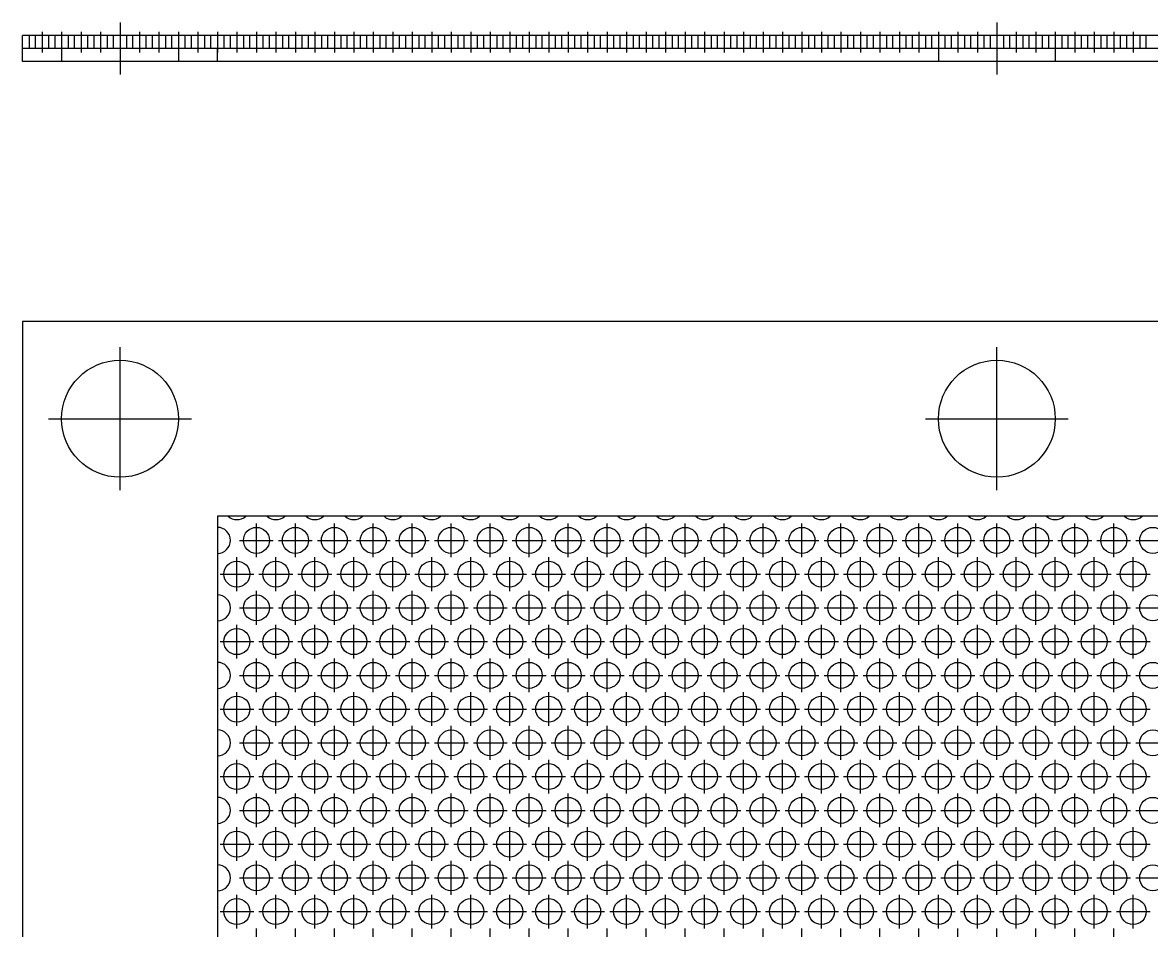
# Model space of a CAD drawing. Extents: x 0 to 173, y -8 to 133.
# Drawn here: x 0 to 86.9, y 63.1 to 133 of the extents above; entities that cross this region are included whole.
import ezdxf

# ---------------------------------------------------------------- set-up
doc = ezdxf.new("R2010")
doc.units = 0
doc.header["$LTSCALE"] = 0.5
doc.linetypes.add('CENTER', pattern=[50.8, 31.75, -6.35, 6.35, -6.35])
doc.linetypes.add('DASHED', pattern=[19.05, 12.7, -6.35])
for name, color, linetype in [('MSM_CENTER', 1, 'CENTER'), ('MSM_CONTINUOUS', 7, 'CONTINUOUS'), ('MSM_DASHED', 4, 'DASHED')]:
    doc.layers.add(name, color=color, linetype=linetype)

msp = doc.modelspace()

# ---------------------------------------------------------------- linework, layer by layer
at = {"layer": 'MSM_CENTER'}
for p, q in [((7.5, 133), (7.5, 129)), ((75, 133), (75, 129)), ((1.5, 132.3), (1.5, 130.7)), ((3, 132.3), (3, 130.7)), ((4.5, 132.3), (4.5, 130.7)), ((6, 132.3), (6, 130.7)), ((9, 132.3), (9, 130.7)), ((10.5, 132.3), (10.5, 130.7)), ((12, 132.3), (12, 130.7)), ((13.5, 132.3), (13.5, 130.7)), ((15, 132.3), (15, 130.7)), ((16.5, 132.3), (16.5, 130.7)), ((18, 132.3), (18, 130.7)), ((19.5, 132.3), (19.5, 130.7)), ((21, 132.3), (21, 130.7)), ((22.5, 132.3), (22.5, 130.7)), ((24, 132.3), (24, 130.7)), ((25.5, 132.3), (25.5, 130.7)), ((27, 132.3), (27, 130.7)), ((28.5, 132.3), (28.5, 130.7)), ((30, 132.3), (30, 130.7)), ((31.5, 132.3), (31.5, 130.7)), ((33, 132.3), (33, 130.7)), ((34.5, 132.3), (34.5, 130.7)), ((36, 132.3), (36, 130.7)), ((37.5, 132.3), (37.5, 130.7)), ((39, 132.3), (39, 130.7)), ((40.5, 132.3), (40.5, 130.7)), ((42, 132.3), (42, 130.7)), ((43.5, 132.3), (43.5, 130.7)), ((45, 132.3), (45, 130.7)), ((46.5, 132.3), (46.5, 130.7)), ((48, 132.3), (48, 130.7)), ((49.5, 132.3), (49.5, 130.7)), ((51, 132.3), (51, 130.7)), ((52.5, 132.3), (52.5, 130.7)), ((54, 132.3), (54, 130.7)), ((55.5, 132.3), (55.5, 130.7)), ((57, 132.3), (57, 130.7)), ((58.5, 132.3), (58.5, 130.7)), ((60, 132.3), (60, 130.7)), ((61.5, 132.3), (61.5, 130.7)), ((63, 132.3), (63, 130.7)), ((64.5, 132.3), (64.5, 130.7)), ((66, 132.3), (66, 130.7)), ((67.5, 132.3), (67.5, 130.7)), ((69, 132.3), (69, 130.7)), ((70.5, 132.3), (70.5, 130.7)), ((72, 132.3), (72, 130.7)), ((73.5, 132.3), (73.5, 130.7)), ((76.5, 132.3), (76.5, 130.7)), ((78, 132.3), (78, 130.7)), ((79.5, 132.3), (79.5, 130.7)), ((81, 132.3), (81, 130.7)), ((82.5, 132.3), (82.5, 130.7)), ((84, 132.3), (84, 130.7)), ((85.5, 132.3), (85.5, 130.7)), ((7.5, 97), (7.5, 108)), ((75, 97), (75, 108)), ((2, 102.5), (13, 102.5)), ((69.5, 102.5), (80.5, 102.5)), ((18, 91.838), (18, 94.438)), ((21, 91.838), (21, 94.438)), ((24, 91.838), (24, 94.438)), ((27, 91.838), (27, 94.438)), ((30, 91.838), (30, 94.438)), ((33, 91.838), (33, 94.438)), ((36, 91.838), (36, 94.438)), ((39, 91.838), (39, 94.438)), ((42, 91.838), (42, 94.438)), ((45, 91.838), (45, 94.438)), ((48, 91.838), (48, 94.438)), ((51, 91.838), (51, 94.438)), ((54, 91.838), (54, 94.438)), ((57, 91.838), (57, 94.438)), ((60, 91.838), (60, 94.438)), ((63, 91.838), (63, 94.438)), ((66, 91.838), (66, 94.438)), ((69, 91.838), (69, 94.438)), ((72, 91.838), (72, 94.438)), ((75, 91.838), (75, 94.438)), ((78, 91.838), (78, 94.438)), ((81, 91.838), (81, 94.438)), ((84, 91.838), (84, 94.438)), ((16.7, 93.138), (19.3, 93.138)), ((19.7, 93.138), (22.3, 93.138)), ((22.7, 93.138), (25.3, 93.138)), ((25.7, 93.138), (28.3, 93.138)), ((28.7, 93.138), (31.3, 93.138)), ((31.7, 93.138), (34.3, 93.138)), ((34.7, 93.138), (37.3, 93.138)), ((37.7, 93.138), (40.3, 93.138)), ((40.7, 93.138), (43.3, 93.138)), ((43.7, 93.138), (46.3, 93.138)), ((46.7, 93.138), (49.3, 93.138)), ((49.7, 93.138), (52.3, 93.138)), ((52.7, 93.138), (55.3, 93.138)), ((55.7, 93.138), (58.3, 93.138)), ((58.7, 93.138), (61.3, 93.138)), ((61.7, 93.138), (64.3, 93.138)), ((64.7, 93.138), (67.3, 93.138)), ((67.7, 93.138), (70.3, 93.138)), ((70.7, 93.138), (73.3, 93.138)), ((73.7, 93.138), (76.3, 93.138)), ((76.7, 93.138), (79.3, 93.138)), ((79.7, 93.138), (82.3, 93.138)), ((82.7, 93.138), (85.3, 93.138)), ((85.7, 93.138), (88.3, 93.138)), ((16.5, 89.24), (16.5, 91.84)), ((19.5, 89.24), (19.5, 91.84)), ((22.5, 89.24), (22.5, 91.84)), ((25.5, 89.24), (25.5, 91.84)), ((28.5, 89.24), (28.5, 91.84)), ((31.5, 89.24), (31.5, 91.84)), ((34.5, 89.24), (34.5, 91.84)), ((37.5, 89.24), (37.5, 91.84)), ((40.5, 89.24), (40.5, 91.84)), ((43.5, 89.24), (43.5, 91.84)), ((46.5, 89.24), (46.5, 91.84)), ((49.5, 89.24), (49.5, 91.84)), ((52.5, 89.24), (52.5, 91.84)), ((55.5, 89.24), (55.5, 91.84)), ((58.5, 89.24), (58.5, 91.84)), ((61.5, 89.24), (61.5, 91.84)), ((64.5, 89.24), (64.5, 91.84)), ((67.5, 89.24), (67.5, 91.84)), ((70.5, 89.24), (70.5, 91.84)), ((73.5, 89.24), (73.5, 91.84)), ((76.5, 89.24), (76.5, 91.84)), ((79.5, 89.24), (79.5, 91.84)), ((82.5, 89.24), (82.5, 91.84)), ((85.5, 89.24), (85.5, 91.84)), ((15.2, 90.54), (17.8, 90.54)), ((18.2, 90.54), (20.8, 90.54)), ((21.2, 90.54), (23.8, 90.54)), ((24.2, 90.54), (26.8, 90.54)), ((27.2, 90.54), (29.8, 90.54)), ((30.2, 90.54), (32.8, 90.54)), ((33.2, 90.54), (35.8, 90.54)), ((36.2, 90.54), (38.8, 90.54)), ((39.2, 90.54), (41.8, 90.54)), ((42.2, 90.54), (44.8, 90.54)), ((45.2, 90.54), (47.8, 90.54)), ((48.2, 90.54), (50.8, 90.54)), ((51.2, 90.54), (53.8, 90.54)), ((54.2, 90.54), (56.8, 90.54)), ((57.2, 90.54), (59.8, 90.54)), ((60.2, 90.54), (62.8, 90.54)), ((63.2, 90.54), (65.8, 90.54)), ((66.2, 90.54), (68.8, 90.54)), ((69.2, 90.54), (71.8, 90.54)), ((72.2, 90.54), (74.8, 90.54)), ((75.2, 90.54), (77.8, 90.54)), ((78.2, 90.54), (80.8, 90.54)), ((81.2, 90.54), (83.8, 90.54)), ((84.2, 90.54), (86.8, 90.54)), ((18, 86.642), (18, 89.242)), ((21, 86.642), (21, 89.242)), ((24, 86.642), (24, 89.242)), ((27, 86.642), (27, 89.242)), ((30, 86.642), (30, 89.242)), ((33, 86.642), (33, 89.242)), ((36, 86.642), (36, 89.242)), ((39, 86.642), (39, 89.242)), ((42, 86.642), (42, 89.242)), ((45, 86.642), (45, 89.242)), ((48, 86.642), (48, 89.242)), ((51, 86.642), (51, 89.242)), ((54, 86.642), (54, 89.242)), ((57, 86.642), (57, 89.242)), ((60, 86.642), (60, 89.242)), ((63, 86.642), (63, 89.242)), ((66, 86.642), (66, 89.242)), ((69, 86.642), (69, 89.242)), ((72, 86.642), (72, 89.242)), ((75, 86.642), (75, 89.242)), ((78, 86.642), (78, 89.242)), ((81, 86.642), (81, 89.242)), ((84, 86.642), (84, 89.242)), ((16.7, 87.942), (19.3, 87.942)), ((19.7, 87.942), (22.3, 87.942)), ((22.7, 87.942), (25.3, 87.942)), ((25.7, 87.942), (28.3, 87.942)), ((28.7, 87.942), (31.3, 87.942)), ((31.7, 87.942), (34.3, 87.942)), ((34.7, 87.942), (37.3, 87.942)), ((37.7, 87.942), (40.3, 87.942)), ((40.7, 87.942), (43.3, 87.942)), ((43.7, 87.942), (46.3, 87.942)), ((46.7, 87.942), (49.3, 87.942)), ((49.7, 87.942), (52.3, 87.942)), ((52.7, 87.942), (55.3, 87.942)), ((55.7, 87.942), (58.3, 87.942)), ((58.7, 87.942), (61.3, 87.942)), ((61.7, 87.942), (64.3, 87.942)), ((64.7, 87.942), (67.3, 87.942)), ((67.7, 87.942), (70.3, 87.942)), ((70.7, 87.942), (73.3, 87.942)), ((73.7, 87.942), (76.3, 87.942)), ((76.7, 87.942), (79.3, 87.942)), ((79.7, 87.942), (82.3, 87.942)), ((82.7, 87.942), (85.3, 87.942)), ((85.7, 87.942), (88.3, 87.942)), ((16.5, 84.044), (16.5, 86.644)), ((19.5, 84.044), (19.5, 86.644)), ((22.5, 84.044), (22.5, 86.644)), ((25.5, 84.044), (25.5, 86.644)), ((28.5, 84.044), (28.5, 86.644)), ((31.5, 84.044), (31.5, 86.644)), ((34.5, 84.044), (34.5, 86.644)), ((37.5, 84.044), (37.5, 86.644)), ((40.5, 84.044), (40.5, 86.644)), ((43.5, 84.044), (43.5, 86.644)), ((46.5, 84.044), (46.5, 86.644)), ((49.5, 84.044), (49.5, 86.644)), ((52.5, 84.044), (52.5, 86.644)), ((55.5, 84.044), (55.5, 86.644)), ((58.5, 84.044), (58.5, 86.644)), ((61.5, 84.044), (61.5, 86.644)), ((64.5, 84.044), (64.5, 86.644)), ((67.5, 84.044), (67.5, 86.644)), ((70.5, 84.044), (70.5, 86.644)), ((73.5, 84.044), (73.5, 86.644)), ((76.5, 84.044), (76.5, 86.644)), ((79.5, 84.044), (79.5, 86.644)), ((82.5, 84.044), (82.5, 86.644)), ((85.5, 84.044), (85.5, 86.644)), ((15.2, 85.344), (17.8, 85.344)), ((18.2, 85.344), (20.8, 85.344)), ((21.2, 85.344), (23.8, 85.344)), ((24.2, 85.344), (26.8, 85.344)), ((27.2, 85.344), (29.8, 85.344)), ((30.2, 85.344), (32.8, 85.344)), ((33.2, 85.344), (35.8, 85.344)), ((36.2, 85.344), (38.8, 85.344)), ((39.2, 85.344), (41.8, 85.344)), ((42.2, 85.344), (44.8, 85.344)), ((45.2, 85.344), (47.8, 85.344)), ((48.2, 85.344), (50.8, 85.344)), ((51.2, 85.344), (53.8, 85.344)), ((54.2, 85.344), (56.8, 85.344)), ((57.2, 85.344), (59.8, 85.344)), ((60.2, 85.344), (62.8, 85.344)), ((63.2, 85.344), (65.8, 85.344)), ((66.2, 85.344), (68.8, 85.344)), ((69.2, 85.344), (71.8, 85.344)), ((72.2, 85.344), (74.8, 85.344)), ((75.2, 85.344), (77.8, 85.344)), ((78.2, 85.344), (80.8, 85.344)), ((81.2, 85.344), (83.8, 85.344)), ((84.2, 85.344), (86.8, 85.344)), ((18, 81.446), (18, 84.046)), ((21, 81.446), (21, 84.046)), ((24, 81.446), (24, 84.046)), ((27, 81.446), (27, 84.046)), ((30, 81.446), (30, 84.046)), ((33, 81.446), (33, 84.046)), ((36, 81.446), (36, 84.046)), ((39, 81.446), (39, 84.046)), ((42, 81.446), (42, 84.046)), ((45, 81.446), (45, 84.046)), ((48, 81.446), (48, 84.046)), ((51, 81.446), (51, 84.046)), ((54, 81.446), (54, 84.046)), ((57, 81.446), (57, 84.046)), ((60, 81.446), (60, 84.046)), ((63, 81.446), (63, 84.046)), ((66, 81.446), (66, 84.046)), ((69, 81.446), (69, 84.046)), ((72, 81.446), (72, 84.046)), ((75, 81.446), (75, 84.046)), ((78, 81.446), (78, 84.046)), ((81, 81.446), (81, 84.046)), ((84, 81.446), (84, 84.046)), ((16.7, 82.746), (19.3, 82.746)), ((19.7, 82.746), (22.3, 82.746)), ((22.7, 82.746), (25.3, 82.746)), ((25.7, 82.746), (28.3, 82.746)), ((28.7, 82.746), (31.3, 82.746)), ((31.7, 82.746), (34.3, 82.746)), ((34.7, 82.746), (37.3, 82.746)), ((37.7, 82.746), (40.3, 82.746)), ((40.7, 82.746), (43.3, 82.746)), ((43.7, 82.746), (46.3, 82.746)), ((46.7, 82.746), (49.3, 82.746)), ((49.7, 82.746), (52.3, 82.746)), ((52.7, 82.746), (55.3, 82.746)), ((55.7, 82.746), (58.3, 82.746)), ((58.7, 82.746), (61.3, 82.746)), ((61.7, 82.746), (64.3, 82.746)), ((64.7, 82.746), (67.3, 82.746)), ((67.7, 82.746), (70.3, 82.746)), ((70.7, 82.746), (73.3, 82.746)), ((73.7, 82.746), (76.3, 82.746)), ((76.7, 82.746), (79.3, 82.746)), ((79.7, 82.746), (82.3, 82.746)), ((82.7, 82.746), (85.3, 82.746)), ((85.7, 82.746), (88.3, 82.746)), ((16.5, 78.848), (16.5, 81.448)), ((19.5, 78.848), (19.5, 81.448)), ((22.5, 78.848), (22.5, 81.448)), ((25.5, 78.848), (25.5, 81.448)), ((28.5, 78.848), (28.5, 81.448)), ((31.5, 78.848), (31.5, 81.448)), ((34.5, 78.848), (34.5, 81.448)), ((37.5, 78.848), (37.5, 81.448)), ((40.5, 78.848), (40.5, 81.448)), ((43.5, 78.848), (43.5, 81.448)), ((46.5, 78.848), (46.5, 81.448)), ((49.5, 78.848), (49.5, 81.448)), ((52.5, 78.848), (52.5, 81.448)), ((55.5, 78.848), (55.5, 81.448)), ((58.5, 78.848), (58.5, 81.448)), ((61.5, 78.848), (61.5, 81.448)), ((64.5, 78.848), (64.5, 81.448)), ((67.5, 78.848), (67.5, 81.448)), ((70.5, 78.848), (70.5, 81.448)), ((73.5, 78.848), (73.5, 81.448)), ((76.5, 78.848), (76.5, 81.448)), ((79.5, 78.848), (79.5, 81.448)), ((82.5, 78.848), (82.5, 81.448)), ((85.5, 78.848), (85.5, 81.448)), ((15.2, 80.148), (17.8, 80.148)), ((18.2, 80.148), (20.8, 80.148)), ((21.2, 80.148), (23.8, 80.148)), ((24.2, 80.148), (26.8, 80.148)), ((27.2, 80.148), (29.8, 80.148)), ((30.2, 80.148), (32.8, 80.148)), ((33.2, 80.148), (35.8, 80.148)), ((36.2, 80.148), (38.8, 80.148)), ((39.2, 80.148), (41.8, 80.148)), ((42.2, 80.148), (44.8, 80.148)), ((45.2, 80.148), (47.8, 80.148)), ((48.2, 80.148), (50.8, 80.148)), ((51.2, 80.148), (53.8, 80.148)), ((54.2, 80.148), (56.8, 80.148)), ((57.2, 80.148), (59.8, 80.148)), ((60.2, 80.148), (62.8, 80.148)), ((63.2, 80.148), (65.8, 80.148)), ((66.2, 80.148), (68.8, 80.148)), ((69.2, 80.148), (71.8, 80.148)), ((72.2, 80.148), (74.8, 80.148)), ((75.2, 80.148), (77.8, 80.148)), ((78.2, 80.148), (80.8, 80.148)), ((81.2, 80.148), (83.8, 80.148)), ((84.2, 80.148), (86.8, 80.148)), ((18, 76.25), (18, 78.85)), ((21, 76.25), (21, 78.85)), ((24, 76.25), (24, 78.85)), ((27, 76.25), (27, 78.85)), ((30, 76.25), (30, 78.85)), ((33, 76.25), (33, 78.85)), ((36, 76.25), (36, 78.85)), ((39, 76.25), (39, 78.85)), ((42, 76.25), (42, 78.85)), ((45, 76.25), (45, 78.85)), ((48, 76.25), (48, 78.85)), ((51, 76.25), (51, 78.85)), ((54, 76.25), (54, 78.85)), ((57, 76.25), (57, 78.85)), ((60, 76.25), (60, 78.85)), ((63, 76.25), (63, 78.85)), ((66, 76.25), (66, 78.85)), ((69, 76.25), (69, 78.85)), ((72, 76.25), (72, 78.85)), ((75, 76.25), (75, 78.85)), ((78, 76.25), (78, 78.85)), ((81, 76.25), (81, 78.85)), ((84, 76.25), (84, 78.85)), ((16.7, 77.55), (19.3, 77.55)), ((19.7, 77.55), (22.3, 77.55)), ((22.7, 77.55), (25.3, 77.55)), ((25.7, 77.55), (28.3, 77.55)), ((28.7, 77.55), (31.3, 77.55)), ((31.7, 77.55), (34.3, 77.55)), ((34.7, 77.55), (37.3, 77.55)), ((37.7, 77.55), (40.3, 77.55)), ((40.7, 77.55), (43.3, 77.55)), ((43.7, 77.55), (46.3, 77.55)), ((46.7, 77.55), (49.3, 77.55)), ((49.7, 77.55), (52.3, 77.55)), ((52.7, 77.55), (55.3, 77.55)), ((55.7, 77.55), (58.3, 77.55)), ((58.7, 77.55), (61.3, 77.55)), ((61.7, 77.55), (64.3, 77.55)), ((64.7, 77.55), (67.3, 77.55)), ((67.7, 77.55), (70.3, 77.55)), ((70.7, 77.55), (73.3, 77.55)), ((73.7, 77.55), (76.3, 77.55)), ((76.7, 77.55), (79.3, 77.55)), ((79.7, 77.55), (82.3, 77.55)), ((82.7, 77.55), (85.3, 77.55)), ((85.7, 77.55), (88.3, 77.55)), ((16.5, 73.652), (16.5, 76.252)), ((19.5, 73.652), (19.5, 76.252)), ((22.5, 73.652), (22.5, 76.252)), ((25.5, 73.652), (25.5, 76.252)), ((28.5, 73.652), (28.5, 76.252)), ((31.5, 73.652), (31.5, 76.252)), ((34.5, 73.652), (34.5, 76.252)), ((37.5, 73.652), (37.5, 76.252)), ((40.5, 73.652), (40.5, 76.252)), ((43.5, 73.652), (43.5, 76.252)), ((46.5, 73.652), (46.5, 76.252)), ((49.5, 73.652), (49.5, 76.252)), ((52.5, 73.652), (52.5, 76.252)), ((55.5, 73.652), (55.5, 76.252)), ((58.5, 73.652), (58.5, 76.252)), ((61.5, 73.652), (61.5, 76.252)), ((64.5, 73.652), (64.5, 76.252)), ((67.5, 73.652), (67.5, 76.252)), ((70.5, 73.652), (70.5, 76.252)), ((73.5, 73.652), (73.5, 76.252)), ((76.5, 73.652), (76.5, 76.252)), ((79.5, 73.652), (79.5, 76.252)), ((82.5, 73.652), (82.5, 76.252)), ((85.5, 73.652), (85.5, 76.252)), ((15.2, 74.952), (17.8, 74.952)), ((18.2, 74.952), (20.8, 74.952)), ((21.2, 74.952), (23.8, 74.952)), ((24.2, 74.952), (26.8, 74.952)), ((27.2, 74.952), (29.8, 74.952)), ((30.2, 74.952), (32.8, 74.952)), ((33.2, 74.952), (35.8, 74.952)), ((36.2, 74.952), (38.8, 74.952)), ((39.2, 74.952), (41.8, 74.952)), ((42.2, 74.952), (44.8, 74.952)), ((45.2, 74.952), (47.8, 74.952)), ((48.2, 74.952), (50.8, 74.952)), ((51.2, 74.952), (53.8, 74.952)), ((54.2, 74.952), (56.8, 74.952)), ((57.2, 74.952), (59.8, 74.952)), ((60.2, 74.952), (62.8, 74.952)), ((63.2, 74.952), (65.8, 74.952)), ((66.2, 74.952), (68.8, 74.952)), ((69.2, 74.952), (71.8, 74.952)), ((72.2, 74.952), (74.8, 74.952)), ((75.2, 74.952), (77.8, 74.952)), ((78.2, 74.952), (80.8, 74.952)), ((81.2, 74.952), (83.8, 74.952)), ((84.2, 74.952), (86.8, 74.952)), ((18, 71.054), (18, 73.654)), ((21, 71.054), (21, 73.654)), ((24, 71.054), (24, 73.654)), ((27, 71.054), (27, 73.654)), ((30, 71.054), (30, 73.654)), ((33, 71.054), (33, 73.654)), ((36, 71.054), (36, 73.654)), ((39, 71.054), (39, 73.654)), ((42, 71.054), (42, 73.654)), ((45, 71.054), (45, 73.654)), ((48, 71.054), (48, 73.654)), ((51, 71.054), (51, 73.654)), ((54, 71.054), (54, 73.654)), ((57, 71.054), (57, 73.654)), ((60, 71.054), (60, 73.654)), ((63, 71.054), (63, 73.654)), ((66, 71.054), (66, 73.654)), ((69, 71.054), (69, 73.654)), ((72, 71.054), (72, 73.654)), ((75, 71.054), (75, 73.654)), ((78, 71.054), (78, 73.654)), ((81, 71.054), (81, 73.654)), ((84, 71.054), (84, 73.654)), ((16.7, 72.354), (19.3, 72.354)), ((19.7, 72.354), (22.3, 72.354)), ((22.7, 72.354), (25.3, 72.354)), ((25.7, 72.354), (28.3, 72.354)), ((28.7, 72.354), (31.3, 72.354)), ((31.7, 72.354), (34.3, 72.354)), ((34.7, 72.354), (37.3, 72.354)), ((37.7, 72.354), (40.3, 72.354)), ((40.7, 72.354), (43.3, 72.354)), ((43.7, 72.354), (46.3, 72.354)), ((46.7, 72.354), (49.3, 72.354)), ((49.7, 72.354), (52.3, 72.354)), ((52.7, 72.354), (55.3, 72.354)), ((55.7, 72.354), (58.3, 72.354)), ((58.7, 72.354), (61.3, 72.354)), ((61.7, 72.354), (64.3, 72.354)), ((64.7, 72.354), (67.3, 72.354)), ((67.7, 72.354), (70.3, 72.354)), ((70.7, 72.354), (73.3, 72.354)), ((73.7, 72.354), (76.3, 72.354)), ((76.7, 72.354), (79.3, 72.354)), ((79.7, 72.354), (82.3, 72.354)), ((82.7, 72.354), (85.3, 72.354)), ((85.7, 72.354), (88.3, 72.354)), ((16.5, 68.456), (16.5, 71.056)), ((19.5, 68.456), (19.5, 71.056)), ((22.5, 68.456), (22.5, 71.056)), ((25.5, 68.456), (25.5, 71.056)), ((28.5, 68.456), (28.5, 71.056)), ((31.5, 68.456), (31.5, 71.056)), ((34.5, 68.456), (34.5, 71.056)), ((37.5, 68.456), (37.5, 71.056)), ((40.5, 68.456), (40.5, 71.056)), ((43.5, 68.456), (43.5, 71.056)), ((46.5, 68.456), (46.5, 71.056)), ((49.5, 68.456), (49.5, 71.056)), ((52.5, 68.456), (52.5, 71.056)), ((55.5, 68.456), (55.5, 71.056)), ((58.5, 68.456), (58.5, 71.056)), ((61.5, 68.456), (61.5, 71.056)), ((64.5, 68.456), (64.5, 71.056)), ((67.5, 68.456), (67.5, 71.056)), ((70.5, 68.456), (70.5, 71.056)), ((73.5, 68.456), (73.5, 71.056)), ((76.5, 68.456), (76.5, 71.056)), ((79.5, 68.456), (79.5, 71.056)), ((82.5, 68.456), (82.5, 71.056)), ((85.5, 68.456), (85.5, 71.056)), ((15.2, 69.756), (17.8, 69.756)), ((18.2, 69.756), (20.8, 69.756)), ((21.2, 69.756), (23.8, 69.756)), ((24.2, 69.756), (26.8, 69.756)), ((27.2, 69.756), (29.8, 69.756)), ((30.2, 69.756), (32.8, 69.756)), ((33.2, 69.756), (35.8, 69.756)), ((36.2, 69.756), (38.8, 69.756)), ((39.2, 69.756), (41.8, 69.756)), ((42.2, 69.756), (44.8, 69.756)), ((45.2, 69.756), (47.8, 69.756)), ((48.2, 69.756), (50.8, 69.756)), ((51.2, 69.756), (53.8, 69.756)), ((54.2, 69.756), (56.8, 69.756)), ((57.2, 69.756), (59.8, 69.756)), ((60.2, 69.756), (62.8, 69.756)), ((63.2, 69.756), (65.8, 69.756)), ((66.2, 69.756), (68.8, 69.756)), ((69.2, 69.756), (71.8, 69.756)), ((72.2, 69.756), (74.8, 69.756)), ((75.2, 69.756), (77.8, 69.756)), ((78.2, 69.756), (80.8, 69.756)), ((81.2, 69.756), (83.8, 69.756)), ((84.2, 69.756), (86.8, 69.756)), ((18, 65.858), (18, 68.458)), ((21, 65.858), (21, 68.458)), ((24, 65.858), (24, 68.458)), ((27, 65.858), (27, 68.458)), ((30, 65.858), (30, 68.458)), ((33, 65.858), (33, 68.458)), ((36, 65.858), (36, 68.458)), ((39, 65.858), (39, 68.458)), ((42, 65.858), (42, 68.458)), ((45, 65.858), (45, 68.458)), ((48, 65.858), (48, 68.458)), ((51, 65.858), (51, 68.458)), ((54, 65.858), (54, 68.458)), ((57, 65.858), (57, 68.458)), ((60, 65.858), (60, 68.458)), ((63, 65.858), (63, 68.458)), ((66, 65.858), (66, 68.458)), ((69, 65.858), (69, 68.458)), ((72, 65.858), (72, 68.458)), ((75, 65.858), (75, 68.458)), ((78, 65.858), (78, 68.458)), ((81, 65.858), (81, 68.458)), ((84, 65.858), (84, 68.458)), ((16.7, 67.158), (19.3, 67.158)), ((19.7, 67.158), (22.3, 67.158)), ((22.7, 67.158), (25.3, 67.158)), ((25.7, 67.158), (28.3, 67.158)), ((28.7, 67.158), (31.3, 67.158)), ((31.7, 67.158), (34.3, 67.158)), ((34.7, 67.158), (37.3, 67.158)), ((37.7, 67.158), (40.3, 67.158)), ((40.7, 67.158), (43.3, 67.158)), ((43.7, 67.158), (46.3, 67.158)), ((46.7, 67.158), (49.3, 67.158)), ((49.7, 67.158), (52.3, 67.158)), ((52.7, 67.158), (55.3, 67.158)), ((55.7, 67.158), (58.3, 67.158)), ((58.7, 67.158), (61.3, 67.158)), ((61.7, 67.158), (64.3, 67.158)), ((64.7, 67.158), (67.3, 67.158)), ((67.7, 67.158), (70.3, 67.158)), ((70.7, 67.158), (73.3, 67.158)), ((73.7, 67.158), (76.3, 67.158)), ((76.7, 67.158), (79.3, 67.158)), ((79.7, 67.158), (82.3, 67.158)), ((82.7, 67.158), (85.3, 67.158)), ((85.7, 67.158), (88.3, 67.158)), ((16.5, 63.26), (16.5, 65.86)), ((19.5, 63.26), (19.5, 65.86)), ((22.5, 63.26), (22.5, 65.86)), ((25.5, 63.26), (25.5, 65.86)), ((28.5, 63.26), (28.5, 65.86)), ((31.5, 63.26), (31.5, 65.86)), ((34.5, 63.26), (34.5, 65.86)), ((37.5, 63.26), (37.5, 65.86)), ((40.5, 63.26), (40.5, 65.86)), ((43.5, 63.26), (43.5, 65.86)), ((46.5, 63.26), (46.5, 65.86)), ((49.5, 63.26), (49.5, 65.86)), ((52.5, 63.26), (52.5, 65.86)), ((55.5, 63.26), (55.5, 65.86)), ((58.5, 63.26), (58.5, 65.86)), ((61.5, 63.26), (61.5, 65.86)), ((64.5, 63.26), (64.5, 65.86)), ((67.5, 63.26), (67.5, 65.86)), ((70.5, 63.26), (70.5, 65.86)), ((73.5, 63.26), (73.5, 65.86)), ((76.5, 63.26), (76.5, 65.86)), ((79.5, 63.26), (79.5, 65.86)), ((82.5, 63.26), (82.5, 65.86)), ((85.5, 63.26), (85.5, 65.86)), ((15.2, 64.56), (17.8, 64.56)), ((18.2, 64.56), (20.8, 64.56)), ((21.2, 64.56), (23.8, 64.56)), ((24.2, 64.56), (26.8, 64.56)), ((27.2, 64.56), (29.8, 64.56)), ((30.2, 64.56), (32.8, 64.56)), ((33.2, 64.56), (35.8, 64.56)), ((36.2, 64.56), (38.8, 64.56)), ((39.2, 64.56), (41.8, 64.56)), ((42.2, 64.56), (44.8, 64.56)), ((45.2, 64.56), (47.8, 64.56)), ((48.2, 64.56), (50.8, 64.56)), ((51.2, 64.56), (53.8, 64.56)), ((54.2, 64.56), (56.8, 64.56)), ((57.2, 64.56), (59.8, 64.56)), ((60.2, 64.56), (62.8, 64.56)), ((63.2, 64.56), (65.8, 64.56)), ((66.2, 64.56), (68.8, 64.56)), ((69.2, 64.56), (71.8, 64.56)), ((72.2, 64.56), (74.8, 64.56)), ((75.2, 64.56), (77.8, 64.56)), ((78.2, 64.56), (80.8, 64.56)), ((81.2, 64.56), (83.8, 64.56)), ((84.2, 64.56), (86.8, 64.56)), ((18, 60.662), (18, 63.262)), ((21, 60.662), (21, 63.262)), ((24, 60.662), (24, 63.262)), ((27, 60.662), (27, 63.262)), ((30, 60.662), (30, 63.262)), ((33, 60.662), (33, 63.262)), ((36, 60.662), (36, 63.262)), ((39, 60.662), (39, 63.262)), ((42, 60.662), (42, 63.262)), ((45, 60.662), (45, 63.262)), ((48, 60.662), (48, 63.262)), ((51, 60.662), (51, 63.262)), ((54, 60.662), (54, 63.262)), ((57, 60.662), (57, 63.262)), ((60, 60.662), (60, 63.262)), ((63, 60.662), (63, 63.262)), ((66, 60.662), (66, 63.262)), ((69, 60.662), (69, 63.262)), ((72, 60.662), (72, 63.262)), ((75, 60.662), (75, 63.262)), ((78, 60.662), (78, 63.262)), ((81, 60.662), (81, 63.262)), ((84, 60.662), (84, 63.262))]:
    msp.add_line(p, q, dxfattribs=at)
at = {"layer": 'MSM_CONTINUOUS'}
for p, q in [((150, 132), (0, 132)), ((0, 130), (0, 132)), ((150, 131), (0, 131)), ((150, 130), (0, 130)), ((0, 110), (0, 10)), ((150, 110), (0, 110)), ((135, 95), (15, 95)), ((15, 95), (15, 25))]:
    msp.add_line(p, q, dxfattribs=at)
for centre, radius in [((7.5, 102.5), 4.5), ((75, 102.5), 4.5), ((18, 93.138), 1), ((21, 93.138), 1), ((24, 93.138), 1), ((27, 93.138), 1), ((30, 93.138), 1), ((33, 93.138), 1), ((36, 93.138), 1), ((39, 93.138), 1), ((42, 93.138), 1), ((45, 93.138), 1), ((48, 93.138), 1), ((51, 93.138), 1), ((54, 93.138), 1), ((57, 93.138), 1), ((60, 93.138), 1), ((63, 93.138), 1), ((66, 93.138), 1), ((69, 93.138), 1), ((72, 93.138), 1), ((75, 93.138), 1), ((78, 93.138), 1), ((81, 93.138), 1), ((84, 93.138), 1), ((87, 93.138), 1), ((16.5, 90.54), 1), ((19.5, 90.54), 1), ((22.5, 90.54), 1), ((25.5, 90.54), 1), ((28.5, 90.54), 1), ((31.5, 90.54), 1), ((34.5, 90.54), 1), ((37.5, 90.54), 1), ((40.5, 90.54), 1), ((43.5, 90.54), 1), ((46.5, 90.54), 1), ((49.5, 90.54), 1), ((52.5, 90.54), 1), ((55.5, 90.54), 1), ((58.5, 90.54), 1), ((61.5, 90.54), 1), ((64.5, 90.54), 1), ((67.5, 90.54), 1), ((70.5, 90.54), 1), ((73.5, 90.54), 1), ((76.5, 90.54), 1), ((79.5, 90.54), 1), ((82.5, 90.54), 1), ((85.5, 90.54), 1), ((18, 87.942), 1), ((21, 87.942), 1), ((24, 87.942), 1), ((27, 87.942), 1), ((30, 87.942), 1), ((33, 87.942), 1), ((36, 87.942), 1), ((39, 87.942), 1), ((42, 87.942), 1), ((45, 87.942), 1), ((48, 87.942), 1), ((51, 87.942), 1), ((54, 87.942), 1), ((57, 87.942), 1), ((60, 87.942), 1), ((63, 87.942), 1), ((66, 87.942), 1), ((69, 87.942), 1), ((72, 87.942), 1), ((75, 87.942), 1), ((78, 87.942), 1), ((81, 87.942), 1), ((84, 87.942), 1), ((87, 87.942), 1), ((16.5, 85.344), 1), ((19.5, 85.344), 1), ((22.5, 85.344), 1), ((25.5, 85.344), 1), ((28.5, 85.344), 1), ((31.5, 85.344), 1), ((34.5, 85.344), 1), ((37.5, 85.344), 1), ((40.5, 85.344), 1), ((43.5, 85.344), 1), ((46.5, 85.344), 1), ((49.5, 85.344), 1), ((52.5, 85.344), 1), ((55.5, 85.344), 1), ((58.5, 85.344), 1), ((61.5, 85.344), 1), ((64.5, 85.344), 1), ((67.5, 85.344), 1), ((70.5, 85.344), 1), ((73.5, 85.344), 1), ((76.5, 85.344), 1), ((79.5, 85.344), 1), ((82.5, 85.344), 1), ((85.5, 85.344), 1), ((18, 82.746), 1), ((21, 82.746), 1), ((24, 82.746), 1), ((27, 82.746), 1), ((30, 82.746), 1), ((33, 82.746), 1), ((36, 82.746), 1), ((39, 82.746), 1), ((42, 82.746), 1), ((45, 82.746), 1), ((48, 82.746), 1), ((51, 82.746), 1), ((54, 82.746), 1), ((57, 82.746), 1), ((60, 82.746), 1), ((63, 82.746), 1), ((66, 82.746), 1), ((69, 82.746), 1), ((72, 82.746), 1), ((75, 82.746), 1), ((78, 82.746), 1), ((81, 82.746), 1), ((84, 82.746), 1), ((87, 82.746), 1), ((16.5, 80.148), 1), ((19.5, 80.148), 1), ((22.5, 80.148), 1), ((25.5, 80.148), 1), ((28.5, 80.148), 1), ((31.5, 80.148), 1), ((34.5, 80.148), 1), ((37.5, 80.148), 1), ((40.5, 80.148), 1), ((43.5, 80.148), 1), ((46.5, 80.148), 1), ((49.5, 80.148), 1), ((52.5, 80.148), 1), ((55.5, 80.148), 1), ((58.5, 80.148), 1), ((61.5, 80.148), 1), ((64.5, 80.148), 1), ((67.5, 80.148), 1), ((70.5, 80.148), 1), ((73.5, 80.148), 1), ((76.5, 80.148), 1), ((79.5, 80.148), 1), ((82.5, 80.148), 1), ((85.5, 80.148), 1), ((18, 77.55), 1), ((21, 77.55), 1), ((24, 77.55), 1), ((27, 77.55), 1), ((30, 77.55), 1), ((33, 77.55), 1), ((36, 77.55), 1), ((39, 77.55), 1), ((42, 77.55), 1), ((45, 77.55), 1), ((48, 77.55), 1), ((51, 77.55), 1), ((54, 77.55), 1), ((57, 77.55), 1), ((60, 77.55), 1), ((63, 77.55), 1), ((66, 77.55), 1), ((69, 77.55), 1), ((72, 77.55), 1), ((75, 77.55), 1), ((78, 77.55), 1), ((81, 77.55), 1), ((84, 77.55), 1), ((87, 77.55), 1), ((16.5, 74.952), 1), ((19.5, 74.952), 1), ((22.5, 74.952), 1), ((25.5, 74.952), 1), ((28.5, 74.952), 1), ((31.5, 74.952), 1), ((34.5, 74.952), 1), ((37.5, 74.952), 1), ((40.5, 74.952), 1), ((43.5, 74.952), 1), ((46.5, 74.952), 1), ((49.5, 74.952), 1), ((52.5, 74.952), 1), ((55.5, 74.952), 1), ((58.5, 74.952), 1), ((61.5, 74.952), 1), ((64.5, 74.952), 1), ((67.5, 74.952), 1), ((70.5, 74.952), 1), ((73.5, 74.952), 1), ((76.5, 74.952), 1), ((79.5, 74.952), 1), ((82.5, 74.952), 1), ((85.5, 74.952), 1), ((18, 72.354), 1), ((21, 72.354), 1), ((24, 72.354), 1), ((27, 72.354), 1), ((30, 72.354), 1), ((33, 72.354), 1), ((36, 72.354), 1), ((39, 72.354), 1), ((42, 72.354), 1), ((45, 72.354), 1), ((48, 72.354), 1), ((51, 72.354), 1), ((54, 72.354), 1), ((57, 72.354), 1), ((60, 72.354), 1), ((63, 72.354), 1), ((66, 72.354), 1), ((69, 72.354), 1), ((72, 72.354), 1), ((75, 72.354), 1), ((78, 72.354), 1), ((81, 72.354), 1), ((84, 72.354), 1), ((87, 72.354), 1), ((16.5, 69.756), 1), ((19.5, 69.756), 1), ((22.5, 69.756), 1), ((25.5, 69.756), 1), ((28.5, 69.756), 1), ((31.5, 69.756), 1), ((34.5, 69.756), 1), ((37.5, 69.756), 1), ((40.5, 69.756), 1), ((43.5, 69.756), 1), ((46.5, 69.756), 1), ((49.5, 69.756), 1), ((52.5, 69.756), 1), ((55.5, 69.756), 1), ((58.5, 69.756), 1), ((61.5, 69.756), 1), ((64.5, 69.756), 1), ((67.5, 69.756), 1), ((70.5, 69.756), 1), ((73.5, 69.756), 1), ((76.5, 69.756), 1), ((79.5, 69.756), 1), ((82.5, 69.756), 1), ((85.5, 69.756), 1), ((18, 67.158), 1), ((21, 67.158), 1), ((24, 67.158), 1), ((27, 67.158), 1), ((30, 67.158), 1), ((33, 67.158), 1), ((36, 67.158), 1), ((39, 67.158), 1), ((42, 67.158), 1), ((45, 67.158), 1), ((48, 67.158), 1), ((51, 67.158), 1), ((54, 67.158), 1), ((57, 67.158), 1), ((60, 67.158), 1), ((63, 67.158), 1), ((66, 67.158), 1), ((69, 67.158), 1), ((72, 67.158), 1), ((75, 67.158), 1), ((78, 67.158), 1), ((81, 67.158), 1), ((84, 67.158), 1), ((87, 67.158), 1), ((16.5, 64.56), 1), ((19.5, 64.56), 1), ((22.5, 64.56), 1), ((25.5, 64.56), 1), ((28.5, 64.56), 1), ((31.5, 64.56), 1), ((34.5, 64.56), 1), ((37.5, 64.56), 1), ((40.5, 64.56), 1), ((43.5, 64.56), 1), ((46.5, 64.56), 1), ((49.5, 64.56), 1), ((52.5, 64.56), 1), ((55.5, 64.56), 1), ((58.5, 64.56), 1), ((61.5, 64.56), 1), ((64.5, 64.56), 1), ((67.5, 64.56), 1), ((70.5, 64.56), 1), ((73.5, 64.56), 1), ((76.5, 64.56), 1), ((79.5, 64.56), 1), ((82.5, 64.56), 1), ((85.5, 64.56), 1)]:
    msp.add_circle(centre, radius, dxfattribs=at)
for centre, start, end in [((16.5, 95.737), 227.43538, 312.56462), ((19.5, 95.737), 227.43538, 312.56462), ((22.5, 95.737), 227.43538, 312.56462), ((25.5, 95.737), 227.43538, 312.56462), ((28.5, 95.737), 227.43538, 312.56462), ((31.5, 95.737), 227.43538, 312.56462), ((34.5, 95.737), 227.43538, 312.56462), ((37.5, 95.737), 227.43538, 312.56462), ((40.5, 95.737), 227.43538, 312.56462), ((43.5, 95.737), 227.43538, 312.56462), ((46.5, 95.737), 227.43538, 312.56462), ((49.5, 95.737), 227.43538, 312.56462), ((52.5, 95.737), 227.43538, 312.56462), ((55.5, 95.737), 227.43538, 312.56462), ((58.5, 95.737), 227.43538, 312.56462), ((61.5, 95.737), 227.43538, 312.56462), ((64.5, 95.737), 227.43538, 312.56462), ((67.5, 95.737), 227.43538, 312.56462), ((70.5, 95.737), 227.43538, 312.56462), ((73.5, 95.737), 227.43538, 312.56462), ((76.5, 95.737), 227.43538, 312.56462), ((79.5, 95.737), 227.43538, 312.56462), ((82.5, 95.737), 227.43538, 312.56462), ((85.5, 95.737), 227.43538, 312.56462), ((15, 93.138), 270, 90), ((15, 87.942), 270, 90), ((15, 82.746), 270, 90), ((15, 77.55), 270, 90), ((15, 72.354), 270, 90), ((15, 67.158), 270, 90)]:
    msp.add_arc(centre, 1, start, end, dxfattribs=at)
at = {"layer": 'MSM_DASHED'}
for p, q in [((0.5, 132), (0.5, 131)), ((1, 131), (1, 132)), ((2, 132), (2, 131)), ((2.5, 131), (2.5, 132)), ((3, 132), (3, 130)), ((3.5, 132), (3.5, 131)), ((4, 131), (4, 132)), ((5, 132), (5, 131)), ((5.5, 131), (5.5, 132)), ((6.5, 132), (6.5, 131)), ((7, 131), (7, 132)), ((8, 132), (8, 131)), ((8.5, 131), (8.5, 132)), ((9.5, 132), (9.5, 131)), ((10, 131), (10, 132)), ((11, 132), (11, 131)), ((11.5, 131), (11.5, 132)), ((12, 132), (12, 130)), ((12.5, 132), (12.5, 131)), ((13, 131), (13, 132)), ((14, 132), (14, 131)), ((14.5, 131), (14.5, 132)), ((15.5, 132), (15.5, 131)), ((16, 131), (16, 132)), ((17, 132), (17, 131)), ((17.5, 131), (17.5, 132)), ((18.5, 132), (18.5, 131)), ((19, 131), (19, 132)), ((20, 132), (20, 131)), ((20.5, 131), (20.5, 132)), ((21.5, 132), (21.5, 131)), ((22, 131), (22, 132)), ((23, 132), (23, 131)), ((23.5, 131), (23.5, 132)), ((24.5, 132), (24.5, 131)), ((25, 131), (25, 132)), ((26, 132), (26, 131)), ((26.5, 131), (26.5, 132)), ((27.5, 132), (27.5, 131)), ((28, 131), (28, 132)), ((29, 132), (29, 131)), ((29.5, 131), (29.5, 132)), ((30.5, 132), (30.5, 131)), ((31, 131), (31, 132)), ((32, 132), (32, 131)), ((32.5, 131), (32.5, 132)), ((33.5, 132), (33.5, 131)), ((34, 131), (34, 132)), ((35, 132), (35, 131)), ((35.5, 131), (35.5, 132)), ((36.5, 132), (36.5, 131)), ((37, 131), (37, 132)), ((38, 132), (38, 131)), ((38.5, 131), (38.5, 132)), ((39.5, 132), (39.5, 131)), ((40, 131), (40, 132)), ((41, 132), (41, 131)), ((41.5, 131), (41.5, 132)), ((42.5, 132), (42.5, 131)), ((43, 131), (43, 132)), ((44, 132), (44, 131)), ((44.5, 131), (44.5, 132)), ((45.5, 132), (45.5, 131)), ((46, 131), (46, 132)), ((47, 132), (47, 131)), ((47.5, 131), (47.5, 132)), ((48.5, 132), (48.5, 131)), ((49, 131), (49, 132)), ((50, 132), (50, 131)), ((50.5, 131), (50.5, 132)), ((51.5, 132), (51.5, 131)), ((52, 131), (52, 132)), ((53, 132), (53, 131)), ((53.5, 131), (53.5, 132)), ((54.5, 132), (54.5, 131)), ((55, 131), (55, 132)), ((56, 132), (56, 131)), ((56.5, 131), (56.5, 132)), ((57.5, 132), (57.5, 131)), ((58, 131), (58, 132)), ((59, 132), (59, 131)), ((59.5, 131), (59.5, 132)), ((60.5, 132), (60.5, 131)), ((61, 131), (61, 132)), ((62, 132), (62, 131)), ((62.5, 131), (62.5, 132)), ((63.5, 132), (63.5, 131)), ((64, 131), (64, 132)), ((65, 132), (65, 131)), ((65.5, 131), (65.5, 132)), ((66.5, 132), (66.5, 131)), ((67, 131), (67, 132)), ((68, 132), (68, 131)), ((68.5, 131), (68.5, 132)), ((69.5, 132), (69.5, 131)), ((70, 131), (70, 132)), ((70.5, 132), (70.5, 130)), ((71, 132), (71, 131)), ((71.5, 131), (71.5, 132)), ((72.5, 132), (72.5, 131)), ((73, 131), (73, 132)), ((74, 132), (74, 131)), ((74.5, 131), (74.5, 132)), ((75.5, 132), (75.5, 131)), ((76, 131), (76, 132)), ((77, 132), (77, 131)), ((77.5, 131), (77.5, 132)), ((78.5, 132), (78.5, 131)), ((79, 131), (79, 132)), ((79.5, 132), (79.5, 130)), ((80, 132), (80, 131)), ((80.5, 131), (80.5, 132)), ((81.5, 132), (81.5, 131)), ((82, 131), (82, 132)), ((83, 132), (83, 131)), ((83.5, 131), (83.5, 132)), ((84.5, 132), (84.5, 131)), ((85, 131), (85, 132)), ((86, 132), (86, 131)), ((86.5, 131), (86.5, 132)), ((15, 130), (15, 131))]:
    msp.add_line(p, q, dxfattribs=at)

doc.saveas('drawing.dxf')
